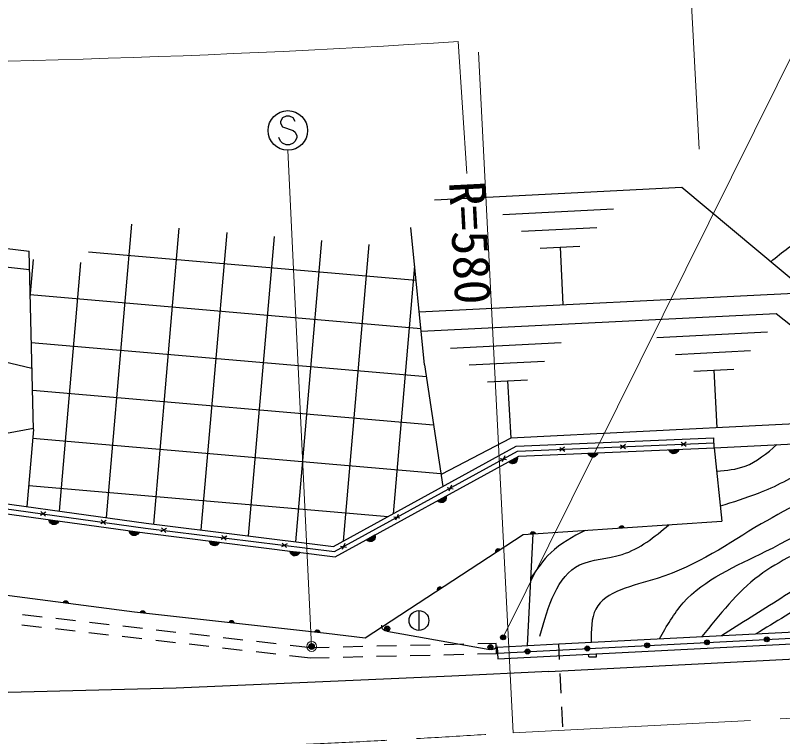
# Model space of a CAD drawing. Units: millimetres, scale not verified. Extents: x 40000 to 680000, y 20000 to 380000.
# Drawn here: x 282232 to 320985, y 280793 to 317205 of the extents above; entities that cross this region are included whole.
import ezdxf
from ezdxf.enums import TextEntityAlignment as Align

# ---------------------------------------------------------------- set-up
doc = ezdxf.new("R2010")
doc.units = ezdxf.units.MM
doc.header["$LTSCALE"] = 1000
doc.header["$PDMODE"] = 32
doc.header["$PDSIZE"] = 500
doc.linetypes.add('CHAIN', pattern=[18.5, 12, -1.5, 3.5, -1.5])
for name, color, linetype, lineweight in [('M-BGD', 7, 'Continuous', 25), ('M-BMK', 2, 'CHAIN', 13), ('M-STR-HTXT', 7, 'Continuous', 13), ('M-STR-STR1', 1, 'Continuous', 25), ('M-STR-STRC', 7, 'Continuous', 25)]:
    doc.layers.add(name, color=color, linetype=linetype, lineweight=lineweight)
doc.styles.add('ＭＳ ゴシック', font='')
doc.styles.get('ＭＳ ゴシック').set_extended_font_data('MS Gothic')

msp = doc.modelspace()

# ---------------------------------------------------------------- linework, layer by layer
at = {"layer": 'M-BGD'}
for p, q in [((306855, 307159), (312448, 307439)), ((286843, 291849), (288123, 306663)), ((289224, 291525), (290514, 306456)), ((292905, 306249), (291607, 291228)), ((302902, 299561), (302200, 306491)), ((307795, 306309), (311598, 306499)), ((295296, 306043), (293990, 290931)), ((297688, 305836), (296373, 290633)), ((300079, 305629), (298785, 290662)), ((308735, 305459), (310748, 305560)), ((309741, 305509), (309887, 302601)), ((283142, 296302), (282930, 305307)), ((285932, 305259), (302470, 303829)), ((282985, 302962), (283151, 304877)), ((284462, 292177), (285547, 304729)), ((302395, 304563), (301314, 292047)), ((282982, 303105), (302716, 301399)), ((314625, 300940), (320218, 301220)), ((283039, 300691), (302992, 298966)), ((304206, 300412), (309799, 300693)), ((315565, 300090), (319368, 300280)), ((302902, 299561), (303825, 293423)), ((305146, 299562), (308949, 299753)), ((316505, 299240), (318518, 299341)), ((317511, 299290), (317657, 296382)), ((306086, 298712), (308099, 298813)), ((307092, 298763), (307261, 295861)), ((283095, 298277), (303359, 296526)), ((283146, 296350), (264716, 292883)), ((283142, 296302), (282820, 292404)), ((283106, 295867), (303726, 294085)), ((317533, 295374), (317512, 295874)), ((309723, 295396), (309981, 295207)), ((309973, 295406), (309732, 295196)), ((312791, 295525), (313050, 295336)), ((313041, 295535), (312800, 295325)), ((315860, 295654), (316118, 295465)), ((316109, 295664), (315868, 295454)), ((317533, 295374), (317921, 291667)), ((306946, 294962), (306822, 294666)), ((311172, 295076), (311631, 295096)), ((311623, 295065), (311183, 295047)), ((311194, 295017), (311614, 295035)), ((311585, 295004), (311225, 294989)), ((311257, 294960), (311556, 294973)), ((311508, 294940), (311308, 294932)), ((315260, 295248), (315720, 295268)), ((315711, 295237), (315272, 295219)), ((315283, 295189), (315703, 295207)), ((315674, 295176), (315314, 295161)), ((315345, 295132), (315645, 295145)), ((315596, 295112), (315397, 295104)), ((306726, 294842), (307042, 294786)), ((307168, 294650), (307571, 294871)), ((307577, 294840), (307191, 294629)), ((307214, 294607), (307583, 294809)), ((307571, 294768), (307255, 294595)), ((307296, 294583), (307559, 294728)), ((307529, 294677), (307354, 294581)), ((282908, 293476), (301057, 291907)), ((304033, 293366), (304348, 293311)), ((304252, 293486), (304129, 293191)), ((303579, 292684), (303982, 292905)), ((303988, 292874), (303602, 292663)), ((303625, 292641), (303994, 292843)), ((303982, 292802), (303666, 292629)), ((303707, 292617), (303970, 292761)), ((303940, 292711), (303765, 292615)), ((283775, 292121), (283500, 291957)), ((283527, 292155), (283747, 291923)), ((301340, 291891), (301655, 291835)), ((301559, 292011), (301436, 291715)), ((283944, 291714), (284400, 291651)), ((284386, 291623), (283950, 291683)), ((283956, 291652), (284372, 291594)), ((284338, 291569), (283981, 291618)), ((284007, 291584), (284304, 291543)), ((284251, 291520), (284053, 291547)), ((286817, 291701), (286542, 291537)), ((286569, 291735), (286789, 291503)), ((312810, 291422), (312890, 291428)), ((287998, 291154), (288454, 291091)), ((288440, 291063), (288004, 291123)), ((288010, 291092), (288426, 291035)), ((288392, 291009), (288035, 291058)), ((289859, 291295), (289587, 291127)), ((289611, 291326), (289835, 291096)), ((308250, 291044), (308479, 291059)), ((308468, 291078), (308258, 291064)), ((308272, 291085), (308452, 291097)), ((308430, 291116), (308291, 291107)), ((308320, 291124), (308400, 291129)), ((312740, 291343), (312970, 291358)), ((312959, 291377), (312749, 291363)), ((312763, 291384), (312942, 291396)), ((312921, 291415), (312781, 291405)), ((288061, 291024), (288358, 290983)), ((288305, 290961), (288106, 290988)), ((292907, 290915), (292634, 290747)), ((292659, 290946), (292882, 290716)), ((299990, 290718), (300393, 290939)), ((300399, 290908), (300013, 290696)), ((300036, 290675), (300405, 290877)), ((300393, 290836), (300077, 290663)), ((300118, 290651), (300381, 290795)), ((300351, 290745), (300176, 290649)), ((308366, 291032), (308082, 285392)), ((292058, 290637), (292515, 290581)), ((292501, 290552), (292064, 290606)), ((292070, 290575), (292487, 290523)), ((292454, 290497), (292097, 290542)), ((292123, 290509), (292420, 290471)), ((292367, 290448), (292169, 290473)), ((295954, 290534), (295681, 290367)), ((295706, 290565), (295929, 290336)), ((298647, 290415), (298962, 290360)), ((298866, 290535), (298743, 290240)), ((306674, 290260), (306498, 290145)), ((306500, 290170), (306650, 290269)), ((306623, 290274), (306505, 290198)), ((306522, 290227), (306589, 290271)), ((296119, 290131), (296575, 290074)), ((296562, 290045), (296125, 290100)), ((296131, 290069), (296548, 290017)), ((296515, 289991), (296157, 290035)), ((296183, 290002), (296481, 289965)), ((296428, 289941), (296229, 289966)), ((306501, 290123), (306693, 290249)), ((303735, 288333), (303559, 288218)), ((303561, 288243), (303711, 288341)), ((303684, 288347), (303567, 288270)), ((303583, 288299), (303650, 288343)), ((303562, 288195), (303754, 288322)), ((284668, 287580), (284896, 287550)), ((284889, 287572), (284681, 287599)), ((284698, 287617), (284877, 287593)), ((284860, 287616), (284721, 287634)), ((284752, 287645), (284832, 287635)), ((283588, 286828), (282594, 286942)), ((288558, 287075), (288787, 287050)), ((288779, 287071), (288570, 287094)), ((288587, 287112), (288766, 287092)), ((288749, 287114), (288610, 287130)), ((288641, 287141), (288721, 287132)), ((302614, 287156), (302614, 286156)), ((283559, 286308), (282565, 286422)), ((285277, 286635), (284283, 286749)), ((286966, 286441), (285972, 286555)), ((293040, 286582), (293269, 286557)), ((293261, 286578), (293052, 286601)), ((293070, 286619), (293248, 286599)), ((293231, 286621), (293092, 286636)), ((293123, 286648), (293203, 286639)), ((285248, 286115), (284254, 286229)), ((286937, 285921), (285943, 286035)), ((288655, 286248), (287661, 286362)), ((290344, 286054), (289350, 286168)), ((297370, 286105), (297599, 286080)), ((297591, 286101), (297382, 286124)), ((297400, 286142), (297579, 286123)), ((297561, 286145), (297422, 286160)), ((297453, 286172), (297533, 286163)), ((288626, 285728), (287632, 285842)), ((290315, 285534), (289321, 285648)), ((292033, 285861), (291039, 285975)), ((293722, 285667), (292728, 285781)), ((292004, 285341), (291010, 285455)), ((293693, 285147), (292699, 285261)), ((295410, 285474), (294417, 285588)), ((297155, 285274), (296106, 285394)), ((298087, 285296), (297155, 285274)), ((299786, 285336), (298786, 285313)), ((301486, 285376), (300486, 285353)), ((303185, 285416), (302185, 285393)), ((304885, 285456), (303885, 285433)), ((306516, 285495), (305584, 285473)), ((306529, 284975), (306516, 285495)), ((306568, 285315), (309674, 285473)), ((306568, 285315), (306599, 284716)), ((295382, 284954), (294388, 285068)), ((297131, 284753), (296077, 284874)), ((301480, 284856), (300480, 284832)), ((303179, 284896), (302180, 284872)), ((304879, 284936), (303879, 284913)), ((306529, 284975), (305579, 284953)), ((311192, 284818), (311186, 284949)), ((311589, 284824), (311582, 284969)), ((298081, 284776), (297131, 284753)), ((299780, 284816), (298781, 284792)), ((311192, 284818), (311589, 284824))]:
    msp.add_line(p, q, dxfattribs=at)
for points in [[(252642, 291720), (262963, 294863), (280445, 297956), (268262, 300856), (245609, 299536), (234944, 308325), (236273, 309138), (247101, 301265), (268976, 302742), (283069, 299387)], [(302631, 302237), (322244, 303220), (315889, 308509), (303404, 307883)], [(262435, 304786), (268439, 305874), (278067, 305889), (282930, 305307)], [(282953, 304361), (278076, 304889), (268433, 304874), (261385, 303598)], [(327304, 296865), (320655, 302139), (302732, 301241)], [(317533, 295374), (326290, 295813), (327304, 296865), (307261, 295861), (303735, 294026)], [(245832, 288655), (248603, 289252), (253541, 291302), (264716, 292883), (278403, 293014), (288841, 291573), (298295, 290394), (307532, 295454), (317512, 295874)], [(245884, 288410), (248678, 289013), (253607, 291059), (264734, 292633), (278387, 292763), (288808, 291325), (298344, 290135), (307600, 295207), (317523, 295624)], [(253674, 290816), (264753, 292384), (278371, 292513), (288776, 291077), (298393, 289877), (307669, 294959), (317533, 295374)], [(306599, 284716), (387855, 288854), (459849, 292533), (469146, 293115), (482439, 294194), (487976, 294823)], [(299906, 285774), (307873, 290999), (317921, 291667)], [(253674, 290816), (248752, 288773), (245937, 288166), (246148, 287426), (238704, 285164), (240355, 285018), (245071, 285623), (248670, 286021), (258589, 287569), (263465, 288389), (268432, 288268), (278319, 288396), (288254, 287088), (297940, 286023), (299906, 285774)]]:
    msp.add_lwpolyline(points, dxfattribs=at)
for points in [[(315739, 295299), (315721, 295238), (315693, 295187), (315646, 295135), (315597, 295102), (315538, 295080), (315458, 295077), (315397, 295094), (315346, 295122), (315294, 295170), (315262, 295218), (315239, 295278)], [(311650, 295127), (311633, 295066), (311605, 295015), (311557, 294963), (311508, 294930), (311449, 294908), (311369, 294905), (311308, 294922), (311257, 294950), (311205, 294998), (311173, 295046), (311150, 295106)], [(307575, 294907), (307586, 294845), (307584, 294787), (307564, 294719), (307534, 294669), (307491, 294622), (307421, 294584), (307359, 294572), (307301, 294575), (307233, 294595), (307182, 294624), (307136, 294667)], [(303985, 292941), (303997, 292879), (303994, 292821), (303975, 292753), (303945, 292702), (303902, 292656), (303832, 292618), (303770, 292606), (303712, 292609), (303644, 292628), (303593, 292658), (303547, 292701)], [(284424, 291678), (284396, 291621), (284359, 291576), (284303, 291533), (284249, 291510), (284187, 291499), (284108, 291509), (284051, 291538), (284006, 291574), (283963, 291630), (283940, 291684), (283929, 291746)], [(312732, 291322), (312740, 291353), (312753, 291379), (312776, 291405), (312800, 291422), (312830, 291434), (312870, 291436), (312900, 291428), (312926, 291415), (312953, 291392), (312969, 291368), (312981, 291339)], [(288478, 291118), (288450, 291062), (288413, 291016), (288357, 290973), (288303, 290951), (288241, 290939), (288162, 290950), (288105, 290978), (288060, 291015), (288017, 291071), (287994, 291125), (287982, 291187)], [(308241, 291023), (308249, 291054), (308262, 291080), (308286, 291106), (308310, 291123), (308339, 291135), (308379, 291138), (308410, 291130), (308435, 291116), (308462, 291093), (308479, 291069), (308491, 291040)], [(292538, 290608), (292511, 290551), (292475, 290505), (292419, 290461), (292366, 290438), (292304, 290425), (292224, 290435), (292167, 290463), (292121, 290499), (292078, 290554), (292054, 290608), (292042, 290670)], [(300396, 290975), (300408, 290913), (300405, 290854), (300386, 290786), (300356, 290736), (300313, 290690), (300243, 290651), (300181, 290640), (300123, 290642), (300055, 290662), (300004, 290692), (299958, 290735)], [(306503, 290101), (306495, 290131), (306494, 290160), (306501, 290195), (306514, 290221), (306534, 290246), (306567, 290268), (306598, 290276), (306627, 290277), (306661, 290270), (306688, 290257), (306712, 290238)], [(296599, 290101), (296572, 290044), (296536, 289998), (296480, 289955), (296427, 289931), (296365, 289919), (296285, 289929), (296228, 289956), (296182, 289992), (296139, 290048), (296115, 290101), (296103, 290163)], [(303564, 288173), (303556, 288204), (303555, 288233), (303562, 288268), (303575, 288294), (303595, 288319), (303628, 288341), (303659, 288349), (303688, 288350), (303722, 288343), (303749, 288330), (303774, 288310)], [(284656, 287562), (284670, 287590), (284688, 287613), (284716, 287635), (284742, 287646), (284774, 287652), (284813, 287647), (284842, 287633), (284864, 287615), (284886, 287587), (284898, 287560), (284904, 287529)], [(288546, 287056), (288559, 287085), (288577, 287108), (288605, 287130), (288631, 287142), (288662, 287149), (288702, 287145), (288730, 287131), (288754, 287114), (288776, 287086), (288788, 287060), (288795, 287029)], [(293028, 286563), (293041, 286592), (293059, 286615), (293087, 286637), (293113, 286649), (293144, 286656), (293184, 286651), (293212, 286638), (293236, 286621), (293258, 286593), (293270, 286567), (293277, 286536)], [(297358, 286087), (297371, 286115), (297389, 286139), (297417, 286161), (297443, 286173), (297474, 286179), (297514, 286175), (297543, 286162), (297566, 286144), (297588, 286117), (297600, 286090), (297607, 286059)]]:
    msp.add_lwpolyline(points, close=True, dxfattribs=at)
msp.add_circle((302614, 286656), 500, dxfattribs=at)
for points, knots in [([(364180, 306198), (363582, 305192), (362983, 304185), (362220, 303290), (361596, 302559), (360863, 301902), (360038, 301430), (358723, 300679), (357176, 300400), (355677, 300059), (354687, 299834), (353726, 299574), (352750, 299370), (350559, 298944), (348335, 298716), (346128, 298349), (344629, 298102), (343139, 297784), (341694, 297327), (340595, 296982), (339523, 296548), (338457, 296105), (336802, 295415), (335161, 294704), (333552, 293924), (331959, 293143), (330394, 292307), (328852, 291431), (327314, 290552), (325799, 289635), (324273, 288736), (323218, 288114), (322158, 287499), (321106, 286870), (320614, 286576), (320124, 286278), (319634, 285980)], [0, 0, 0, 0, 1, 1, 1, 2, 2, 2, 3, 3, 3, 4, 4, 4, 5, 5, 5, 6, 6, 6, 7, 7, 7, 8, 8, 8, 9, 9, 9, 10, 10, 10, 11, 11, 11, 12, 12, 12, 12]), ([(320387, 304766), (320676, 305007), (320966, 305249), (321267, 305474), (321684, 305784), (322124, 306063), (322563, 306341)], [0, 0, 0, 0, 1, 1, 1, 2, 2, 2, 2]), ([(358149, 306018), (357666, 305499), (357182, 304980), (356629, 304542), (355695, 303803), (354562, 303296), (353399, 303007), (351734, 302593), (350008, 302626), (348310, 302450), (347541, 302373), (346784, 302243), (346026, 302119), (344586, 301897), (343146, 301663), (341734, 301313), (340196, 300928), (338694, 300404), (337201, 299861), (335287, 299161), (333390, 298426), (331523, 297617), (330178, 297029), (328847, 296411), (327542, 295740), (326472, 295189), (325420, 294606), (324369, 294020), (322881, 293188), (321394, 292354), (319897, 291539), (318240, 290533), (316727, 289443), (314642, 288780), (313425, 288394), (312015, 288153), (311546, 287232), (311316, 286782), (311312, 286169), (311308, 285556)], [0, 0, 0, 0, 1, 1, 1, 2, 2, 2, 3, 3, 3, 4, 4, 4, 5, 5, 5, 6, 6, 6, 7, 7, 7, 8, 8, 8, 9, 9, 9, 10, 10, 10, 11, 11, 11, 12, 12, 12, 13, 13, 13, 13]), ([(314763, 285732), (315128, 286372), (315493, 287011), (315964, 287543), (317029, 288749), (318635, 289406), (320138, 290150), (322089, 291115), (323868, 292227), (325730, 293240), (326901, 293852), (328077, 294453), (329263, 295034), (330404, 295587), (331555, 296119), (332700, 296667), (334207, 297382), (335705, 298117), (337250, 298748), (338531, 299267), (339843, 299710), (341175, 300083), (342326, 300408), (343492, 300683), (344670, 300882), (345914, 301090), (347169, 301221), (348418, 301396), (350027, 301628), (351616, 301965), (353221, 302266), (354004, 302419), (354785, 302574), (355560, 302793), (356452, 303044), (357336, 303380), (358090, 303893), (358898, 304444), (359555, 305198), (360213, 305953)], [0, 0, 0, 0, 1, 1, 1, 2, 2, 2, 3, 3, 3, 4, 4, 4, 5, 5, 5, 6, 6, 6, 7, 7, 7, 8, 8, 8, 9, 9, 9, 10, 10, 10, 11, 11, 11, 12, 12, 12, 13, 13, 13, 13]), ([(361649, 305769), (361099, 305059), (360549, 304348), (359860, 303808), (359085, 303200), (358134, 302807), (357174, 302505), (356064, 302156), (354942, 301929), (353826, 301658), (352333, 301314), (350875, 300858), (349383, 300549), (348179, 300305), (346960, 300133), (345739, 299966), (344740, 299826), (343740, 299686), (342751, 299488), (341451, 299228), (340173, 298856), (338918, 298422), (337870, 298061), (336838, 297656), (335831, 297197), (334996, 296812), (334177, 296394), (333355, 295981), (332344, 295469), (331328, 294968), (330315, 294460), (329175, 293883), (328038, 293301), (326902, 292717), (325677, 292072), (324469, 291406), (323216, 290792), (322038, 290216), (320820, 289686), (319792, 288913), (318683, 288078), (317795, 286960), (316908, 285841)], [0, 0, 0, 0, 1, 1, 1, 2, 2, 2, 3, 3, 3, 4, 4, 4, 5, 5, 5, 6, 6, 6, 7, 7, 7, 8, 8, 8, 9, 9, 9, 10, 10, 10, 11, 11, 11, 12, 12, 12, 13, 13, 13, 14, 14, 14, 14]), ([(317891, 285891), (318889, 286529), (319887, 287166), (320893, 287790), (321407, 288110), (321924, 288426), (322439, 288744), (324664, 290120), (326862, 291539), (329118, 292866), (330509, 293679), (331923, 294454), (333371, 295160), (334334, 295628), (335314, 296062), (336304, 296471), (337557, 296983), (338827, 297450), (340113, 297872), (341705, 298393), (343319, 298856), (344958, 299186), (346470, 299473), (348003, 299631), (349518, 299929), (351073, 300254), (352598, 300769), (354189, 300812), (354899, 300834), (355617, 300767), (356324, 300839), (357822, 300999), (359260, 301785), (360410, 302802), (361163, 303469), (361794, 304235), (362343, 305057), (362542, 305355), (362730, 305660), (362919, 305965)], [0, 0, 0, 0, 1, 1, 1, 2, 2, 2, 3, 3, 3, 4, 4, 4, 5, 5, 5, 6, 6, 6, 7, 7, 7, 8, 8, 8, 9, 9, 9, 10, 10, 10, 11, 11, 11, 12, 12, 12, 13, 13, 13, 13]), ([(317657, 294187), (318150, 294234), (318642, 294281), (319086, 294446), (319680, 294667), (320188, 295100), (320696, 295533)], [0, 0, 0, 0, 1, 1, 1, 2, 2, 2, 2]), ([(317840, 292443), (318483, 292643), (319126, 292843), (319759, 293087), (320631, 293423), (321484, 293843), (322217, 294412), (322705, 294790), (323140, 295233), (323575, 295677)], [0, 0, 0, 0, 1, 1, 1, 2, 2, 2, 3, 3, 3, 3]), ([(308724, 285869), (309155, 287388), (309585, 288907), (310726, 289458), (311342, 289756), (312164, 289771), (312880, 289993), (313781, 290273), (314512, 290881), (315243, 291489)], [0, 0, 0, 0, 1, 1, 1, 2, 2, 2, 3, 3, 3, 3]), ([(311008, 291207), (310388, 290878), (309767, 290548), (309276, 290079), (308879, 289701), (308565, 289231), (308252, 288762)], [0, 0, 0, 0, 1, 1, 1, 2, 2, 2, 2])]:
    msp.add_open_spline(points, degree=3, knots=knots, dxfattribs=at)
at = {"layer": 'M-BMK'}
msp.add_line((307381, 280992), (456203, 288630), dxfattribs=at)
msp.add_arc((269634, 859763), 580000, 264.60428, 273.73143, dxfattribs=at)
at = {"layer": 'M-STR-HTXT'}
for p, q in [((306867, 285809), (330273, 332969)), ((316092, 323495), (316762, 310449)), ((304605, 315882), (305033, 309218)), ((307381, 280992), (305617, 315347)), ((297196, 285344), (295994, 310395))]:
    msp.add_line(p, q, dxfattribs=at)
for radius in [150, 120, 90, 60, 30, 20]:
    msp.add_circle((297196, 285344), radius, dxfattribs=at)
msp.add_arc((269672, 859762), 545000, 265.16869, 273.67504, dxfattribs=at)
msp.add_point((297196, 285344), dxfattribs=at)
at = {"layer": 'M-STR-STR1'}
for p, q in [((309714, 284688), (309674, 285473)), ((309800, 282991), (309749, 283989)), ((309887, 281293), (309836, 282291))]:
    msp.add_line(p, q, dxfattribs=at)
msp.add_lwpolyline([(309674, 285473), (387824, 289453), (459815, 293132), (469103, 293713), (482381, 294792), (482898, 294850)], dxfattribs=at)
at = {"layer": 'M-STR-STRC'}
for p, q in [((295721, 312031), (295630, 311849)), ((295903, 312122), (295721, 312031)), ((296085, 312122), (295903, 312122)), ((296267, 312031), (296085, 312122)), ((296358, 311849), (296267, 312031)), ((295630, 311849), (295630, 311758)), ((295630, 311758), (295721, 311577)), ((295721, 311577), (296267, 311395)), ((296267, 311395), (296358, 311304)), ((296358, 311304), (296449, 311122)), ((295630, 310849), (295540, 311031)), ((295721, 310758), (295630, 310849)), ((296358, 310849), (296267, 310758)), ((296449, 311031), (296358, 310849)), ((296449, 311122), (296449, 311031)), ((295903, 310667), (295721, 310758)), ((296085, 310667), (295903, 310667)), ((296267, 310758), (296085, 310667)), ((300994, 286125), (306204, 285190))]:
    msp.add_line(p, q, dxfattribs=at)
for points in [[(309179, 284079), (304279, 283847), (297756, 283555), (290353, 283248), (280552, 282981), (270600, 282803), (260159, 282791), (250678, 283032), (241045, 283473), (234400, 283882), (230656, 284147), (227088, 284461), (224298, 285048), (222536, 285928), (221149, 287648), (220122, 289933), (219124, 292809), (218059, 295160), (216592, 296945), (214420, 299245), (211969, 301964), (209772, 304834), (207890, 307725)], [(306583, 285015), (387839, 289153), (459832, 292832), (469124, 293414), (482410, 294493), (487942, 295122)], [(309179, 284079), (387848, 288118), (459757, 291801), (469167, 292421), (482460, 293506), (488072, 294006)], [(300994, 286125), (300915, 286139), (300868, 286157), (300814, 286198), (300780, 286234), (300758, 286279), (300739, 286343), (300738, 286394), (300743, 286424)], [(306543, 285384), (306536, 285344), (306506, 285289), (306467, 285245), (306409, 285204), (306355, 285184), (306283, 285176), (306204, 285190)]]:
    msp.add_lwpolyline(points, dxfattribs=at)
for centre, radius in [((295994, 311395), 1000), ((301016, 286248), 125), ((301016, 286248), 75), ((301016, 286248), 25), ((306867, 285809), 125), ((306867, 285809), 100), ((306867, 285809), 75), ((306867, 285809), 50), ((306867, 285809), 25), ((306867, 285809), 10), ((317166, 285554), 125), ((317166, 285554), 75), ((320190, 285708), 125), ((320190, 285708), 75), ((320190, 285708), 25), ((306226, 285313), 125), ((306226, 285313), 75), ((306226, 285313), 25), ((311119, 285246), 125), ((311119, 285246), 75), ((311119, 285246), 25), ((314143, 285400), 125), ((314143, 285400), 75), ((314143, 285400), 25), ((317166, 285554), 25), ((308095, 285092), 125), ((308095, 285092), 75), ((308095, 285092), 25)]:
    msp.add_circle(centre, radius, dxfattribs=at)

# ---------------------------------------------------------------- texts
at = {"layer": 'M-STR-HTXT', "style": 'ＭＳ ゴシック'}
msp.add_text('R=580', height=1833, rotation=272.938, dxfattribs=at).set_placement((303589, 308766), align=Align.BOTTOM_LEFT)

doc.saveas('drawing.dxf')
